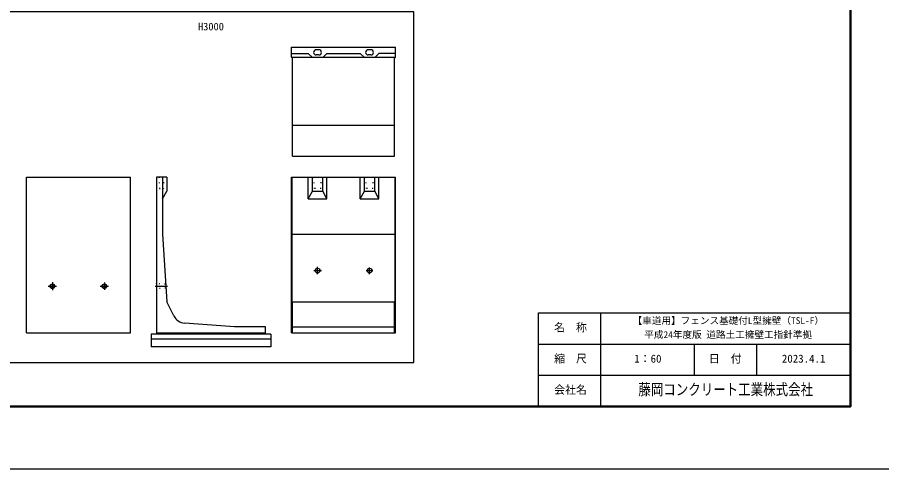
# Model space of a CAD drawing. Units: millimetres, scale not verified. Extents: x -50400 to 50400, y -17820 to 17820.
# Drawn here: x -17225 to -600, y -17820 to -9132 of the extents above; entities that cross this region are included whole.
import ezdxf
from ezdxf.enums import TextEntityAlignment as Align

# ---------------------------------------------------------------- set-up
doc = ezdxf.new("R2010")
doc.units = ezdxf.units.MM
doc.header["$LTSCALE"] = 60
doc.linetypes.add('CHAIN1', pattern=[8, 5, -1, 1, -1])
doc.linetypes.add('DOTTED', pattern=[1.75, 0.25, -1.5])
for name, color, linetype, lineweight in [('0-0_CENTER', 7, 'CHAIN1', 25), ('0-2_Defpoints', 5, 'Continuous', 25), ('0-4_HYO', 3, 'Continuous', 25), ('0-6_OUTLINE', 1, 'Continuous', 25), ('0-7_OUTLINE2', 4, 'DOTTED', 25), ('0-8_TXT', 7, 'Continuous', 25), ('0-9_WAKU', 3, 'Continuous', 25), ('0-A_WAKU-LINE', 7, 'Continuous', 25)]:
    doc.layers.add(name, color=color, linetype=linetype, lineweight=lineweight)
doc.layers.add('0-B_WAKU-TXT', color=7, linetype='Continuous')
doc.styles.add('ＭＳ ゴシック', font='')
doc.styles.get('ＭＳ ゴシック').set_extended_font_data('MS Gothic')

msp = doc.modelspace()

# ---------------------------------------------------------------- linework, layer by layer
at = {"layer": '0-0_CENTER'}
for p, q in [((-11450, -14077.86), (-11450, -13934.38)), ((-10450, -14073.67), (-10450, -13947.94)), ((-11522.59, -14007.39), (-11373.45, -14007.39)), ((-10514.98, -14007.39), (-10387.04, -14007.39)), ((-16550, -14231.22), (-16550, -14385.31)), ((-15550, -14235.7), (-15550, -14380.5)), ((-16630.04, -14307.39), (-16469.3, -14307.39)), ((-15629.03, -14307.39), (-15470.08, -14307.39)), ((-14573.61, -14307.39), (-14337.97, -14307.39))]:
    msp.add_line(p, q, dxfattribs=at)
at = {"layer": '0-2_Defpoints'}
msp.add_lwpolyline([(-50400, -17820), (0, -17820), (0, 17820), (-50400, 17820)], close=True, dxfattribs=at)
at = {"layer": '0-4_HYO'}
msp.add_lwpolyline([(-17400, -15777.39), (-9600, -15777.39), (-9600, -9027.39), (-17400, -9027.39)], close=True, dxfattribs=at)
at = {"layer": '0-6_OUTLINE'}
for p, q in [((-11950, -9898.39), (-11950, -9707.39)), ((-11950, -9707.39), (-9950, -9707.39)), ((-11425, -9757.39), (-11475, -9757.39)), ((-10425, -9757.39), (-10475, -9757.39)), ((-9950, -9898.39), (-9950, -9707.39)), ((-11950, -9827.39), (-11630, -9827.39)), ((-11932, -9916.39), (-11950, -9898.39)), ((-9959, -9907.39), (-11941, -9907.39)), ((-11932, -11807.39), (-11932, -9916.39)), ((-11550, -9907.39), (-11630, -9827.39)), ((-11425, -9857.39), (-11475, -9857.39)), ((-11350, -9907.39), (-11270, -9827.39)), ((-11270, -9827.39), (-10630, -9827.39)), ((-10550, -9907.39), (-10630, -9827.39)), ((-10425, -9857.39), (-10475, -9857.39)), ((-10350, -9907.39), (-10270, -9827.39)), ((-9950, -9827.39), (-10270, -9827.39)), ((-9968, -9916.39), (-9950, -9898.39)), ((-9968, -11807.39), (-9968, -9916.39)), ((-11932, -11207.39), (-9968, -11207.39)), ((-11932, -11807.39), (-9968, -11807.39)), ((-17050, -12207.39), (-15050, -12207.39)), ((-17050, -15207.39), (-17050, -12207.39)), ((-15050, -15207.39), (-15050, -12207.39)), ((-14350, -12207.39), (-14550, -12207.39)), ((-14550, -12207.39), (-14550, -15227.39)), ((-14350, -12207.39), (-14350, -12477.39)), ((-11950, -15207.39), (-11950, -12207.39)), ((-11950, -12207.39), (-9950, -12207.39)), ((-11941, -14607.39), (-11941, -12207.39)), ((-11630, -12627.39), (-11630, -12207.39)), ((-11350, -12477.39), (-11350, -12207.39)), ((-11270, -12627.39), (-11270, -12207.39)), ((-10630, -12627.39), (-10630, -12207.39)), ((-10550, -12477.39), (-10550, -12207.39)), ((-10350, -12477.39), (-10350, -12207.39)), ((-10270, -12627.39), (-10270, -12207.39)), ((-9950, -15207.39), (-9950, -12207.39)), ((-14430, -12627.39), (-14350, -12477.39)), ((-11630, -12627.39), (-11270, -12627.39)), ((-11550, -12477.39), (-11350, -12477.39)), ((-11270, -12627.39), (-11350, -12477.39)), ((-10630, -12627.39), (-10550, -12477.39)), ((-10630, -12627.39), (-10270, -12627.39)), ((-10550, -12477.39), (-10350, -12477.39)), ((-10270, -12627.39), (-10350, -12477.39)), ((-11941, -13307.39), (-9959, -13307.39)), ((-14213.61, -14880.16), (-14350, -14607.39)), ((-9959, -14607.39), (-9968, -14625.39)), ((-9968, -15207.39), (-9968, -14625.39)), ((-13050, -15087.39), (-14008.14, -15017.7)), ((-12450, -15087.39), (-13050, -15087.39)), ((-12450, -15227.39), (-12450, -15087.39)), ((-11932, -15087.39), (-9968, -15087.39)), ((-17050, -15207.39), (-15050, -15207.39)), ((-14550, -15207.39), (-12450, -15207.39)), ((-12350, -15227.39), (-12350, -15477.39)), ((-11950, -15207.39), (-9950, -15207.39)), ((-12350, -15327.39), (-14650, -15327.39)), ((-12350, -15477.39), (-14650, -15477.39))]:
    msp.add_line(p, q, dxfattribs=at)
for points in [[(-14430, -12207.39), (-14430, -13307.39), (-14350, -14607.39)], [(-11941, -14607.39), (-9959, -14607.39), (-9959, -12207.39)], [(-11630, -12627.39), (-11550, -12477.39), (-11550, -12207.39)], [(-11932, -15207.39), (-11932, -14625.39), (-11941, -14607.39)], [(-12350, -15227.39), (-14650, -15227.39), (-14650, -15477.39)]]:
    msp.add_lwpolyline(points, dxfattribs=at)
for centre, radius in [((-11450, -14007.39), 45), ((-10450, -14007.39), 45), ((-16550, -14307.39), 45), ((-16550, -14307.39), 37.5), ((-15550, -14307.39), 45), ((-15550, -14307.39), 37.5)]:
    msp.add_circle(centre, radius, dxfattribs=at)
for centre, radius, start, end in [((-11475, -9807.39), 50, 90, 270), ((-11425, -9807.39), 50, 270, 90), ((-10475, -9807.39), 50, 90, 270), ((-10425, -9807.39), 50, 270, 90), ((-13990, -14768.36), 250, 206.56505, 265.84036)]:
    msp.add_arc(centre, radius, start, end, dxfattribs=at)
at = {"layer": '0-7_OUTLINE2'}
for p, q in [((-14410, -12427.39), (-14400, -12207.39)), ((-11525, -12207.39), (-11515, -12427.39)), ((-11385, -12427.39), (-11375, -12207.39)), ((-10525, -12207.39), (-10515, -12427.39)), ((-10385, -12427.39), (-10375, -12207.39)), ((-11385, -12427.39), (-11515, -12427.39)), ((-10385, -12427.39), (-10515, -12427.39)), ((-14545, -14262.39), (-14550, -14257.39)), ((-14375.78, -14269.89), (-14545, -14262.39)), ((-14375.78, -14269.89), (-14371.08, -14264.89)), ((-14545, -14352.39), (-14550, -14357.39)), ((-14371.16, -14344.89), (-14545, -14352.39)), ((-14371.16, -14344.89), (-14365.85, -14349.89))]:
    msp.add_line(p, q, dxfattribs=at)
msp.add_lwpolyline([(-14500, -12207.39), (-14490, -12427.39), (-14410, -12427.39)], dxfattribs=at)
at = {"layer": '0-9_WAKU'}
for p, q in [((-7200, -14820), (-1200, -14820)), ((-7200, -16620), (-7200, -14820))]:
    msp.add_line(p, q, dxfattribs=at)
at = {"layer": '0-9_WAKU', "lineweight": 50}
msp.add_lwpolyline([(-49200, -16620), (-1200, -16620), (-1200, 16620), (-49200, 16620)], close=True, dxfattribs=at)
at = {"layer": '0-A_WAKU-LINE'}
for p, q in [((-6000, -16620), (-6000, -14820)), ((-7200, -15420), (-1200, -15420)), ((-4200, -16020), (-4200, -15420)), ((-3000, -16020), (-3000, -15420)), ((-7200, -16020), (-1200, -16020))]:
    msp.add_line(p, q, dxfattribs=at)

# ---------------------------------------------------------------- texts
at = {"layer": '0-8_TXT', "style": 'ＭＳ ゴシック'}
msp.add_text('H3000', height=146.6, dxfattribs=at).set_placement((-13750, -9427.39), align=Align.BOTTOM_LEFT)
at = {"layer": '0-B_WAKU-TXT', "style": 'ＭＳ ゴシック'}
for s, height, p in [('【車道用】フェンス基礎付L型擁壁（TSL-F）', 132, (-5391, -15075)), ('名\u3000称', 154, (-6900.29, -15225)), ('平成24年度版 道路土工擁壁工指針準拠', 132, (-5166, -15345)), ('縮\u3000尺', 154, (-6900.29, -15825)), ('1：60', 154, (-5359.51, -15825)), ('日\u3000付', 154, (-3924.33, -15825)), ('2023.4.1', 154, (-2520, -15825)), ('会社名', 154, (-6900.29, -16425))]:
    msp.add_text(s, height=height, dxfattribs=at).set_placement(p, align=Align.BOTTOM_LEFT)
at = {"layer": '0-B_WAKU-TXT', "style": 'ＭＳ ゴシック', "width": 0.8}
msp.add_text('藤岡コンクリート工業株式会社', height=219.9, dxfattribs=at).set_placement((-5280, -16470), align=Align.BOTTOM_LEFT)

doc.saveas('drawing.dxf')
